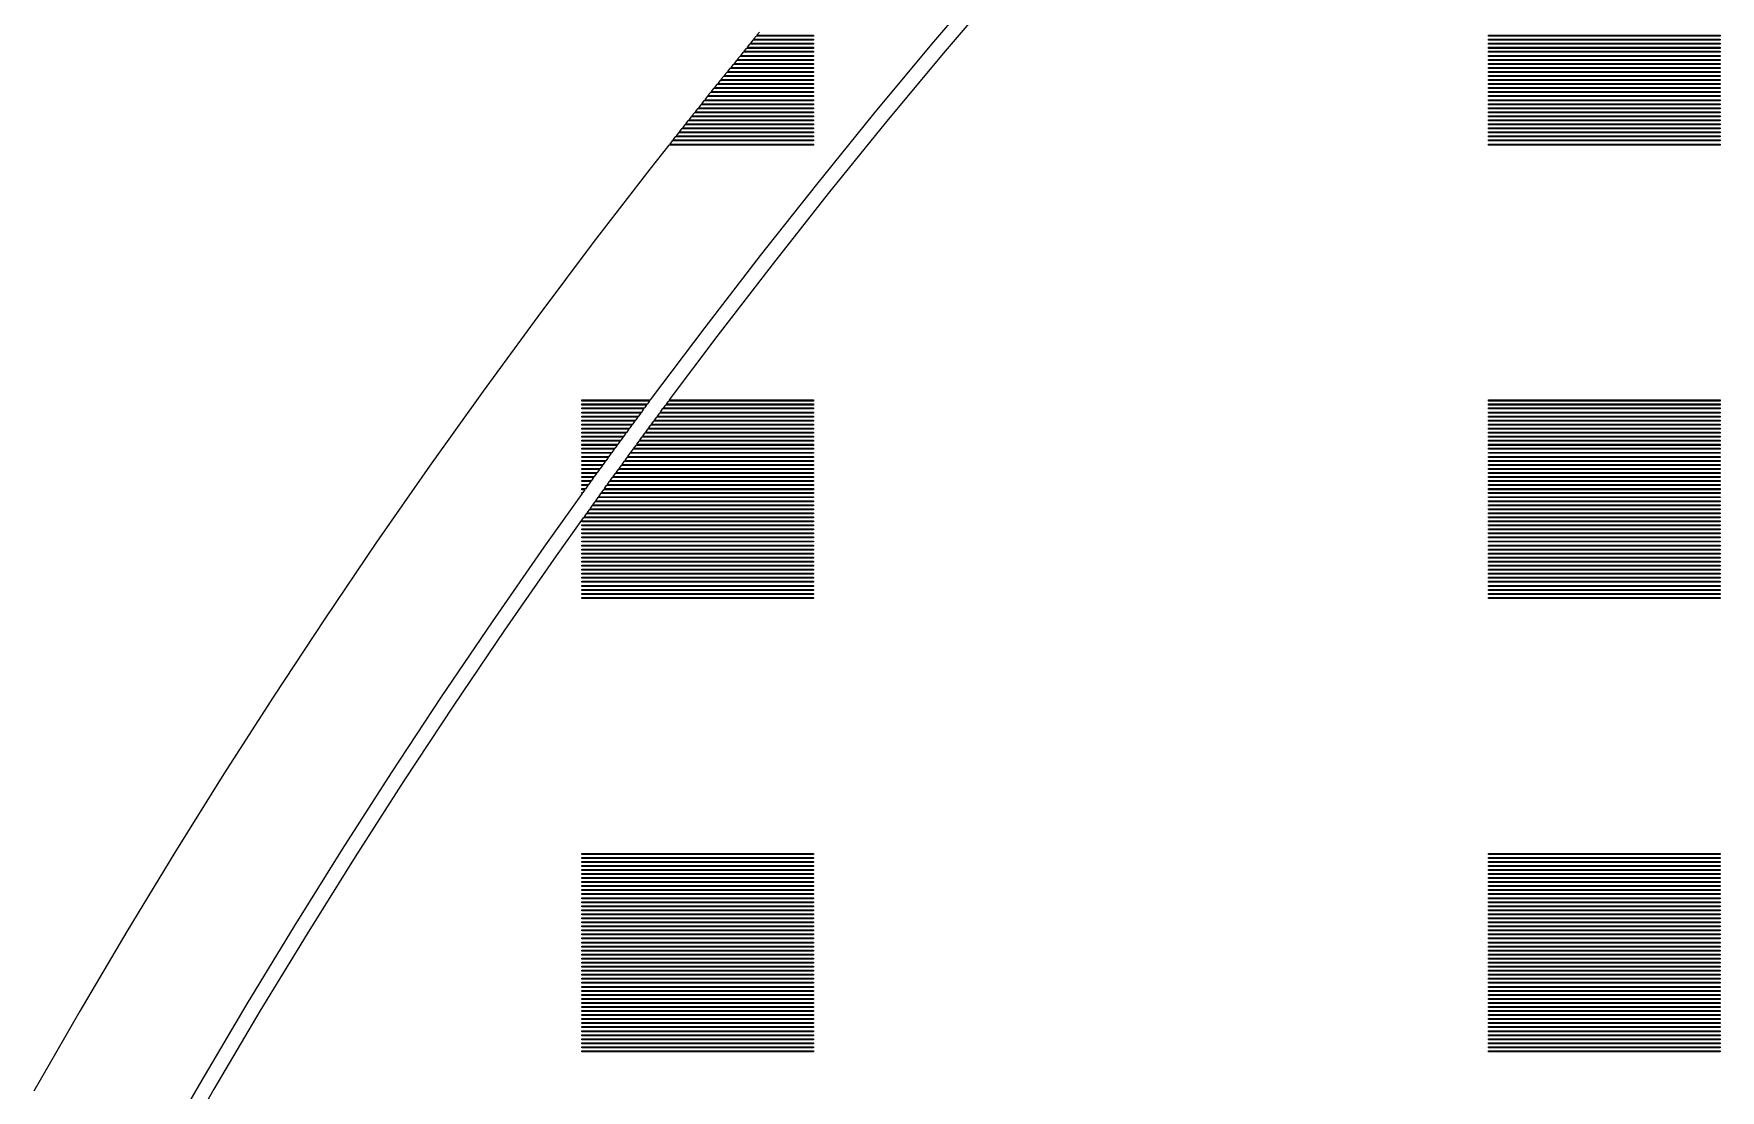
# Model space of a CAD drawing. Extents: x 40 to 187, y -3 to 150.
# Drawn here: x 43.88 to 61, y 111.34 to 122.07 of the extents above; entities that cross this region are included whole.
import ezdxf

# ---------------------------------------------------------------- set-up
doc = ezdxf.new("R2010")
doc.units = 0

msp = doc.modelspace()

# ---------------------------------------------------------------- linework, layer by layer
for p, q in [((52.9959, 121.963), (53.5934, 122.664)), ((53.7069, 122.566), (53.1106, 121.866)), ((51.2446, 122.083), (51.2197, 122.052)), ((51.112, 121.919), (51.0871, 121.889)), ((51.0871, 121.889), (51.7947, 121.889)), ((51.7947, 121.919), (51.112, 121.919)), ((51.1451, 121.96), (51.1202, 121.93)), ((51.1202, 121.93), (51.7947, 121.93)), ((51.7947, 121.96), (51.1451, 121.96)), ((51.1783, 122.001), (51.1534, 121.971)), ((51.1534, 121.971), (51.7947, 121.971)), ((51.7947, 122.001), (51.1783, 122.001)), ((51.2114, 122.042), (51.1865, 122.012)), ((51.1865, 122.012), (51.7947, 122.012)), ((51.7947, 122.042), (51.2114, 122.042)), ((51.2197, 122.052), (51.7947, 122.052)), ((51.7947, 122.052), (51.7947, 122.042)), ((51.7947, 122.012), (51.7947, 122.001)), ((51.7947, 121.971), (51.7947, 121.96)), ((51.7947, 121.93), (51.7947, 121.919)), ((51.7947, 121.889), (51.7947, 121.879)), ((52.407, 121.254), (52.9959, 121.963)), ((58.6461, 122.042), (58.6461, 122.052)), ((58.6461, 122.052), (60.9981, 122.052)), ((60.9981, 122.042), (58.6461, 122.042)), ((58.6461, 122.001), (58.6461, 122.012)), ((58.6461, 122.012), (60.9981, 122.012)), ((60.9981, 122.001), (58.6461, 122.001)), ((58.6461, 121.96), (58.6461, 121.971)), ((58.6461, 121.971), (60.9981, 121.971)), ((60.9981, 121.96), (58.6461, 121.96)), ((58.6461, 121.919), (58.6461, 121.93)), ((58.6461, 121.93), (60.9981, 121.93)), ((60.9981, 121.919), (58.6461, 121.919)), ((58.6461, 121.879), (58.6461, 121.889)), ((58.6461, 121.889), (60.9981, 121.889)), ((60.9981, 122.052), (60.9981, 122.042)), ((60.9981, 122.012), (60.9981, 122.001)), ((60.9981, 121.971), (60.9981, 121.96)), ((60.9981, 121.93), (60.9981, 121.919)), ((60.9981, 121.889), (60.9981, 121.879)), ((50.9794, 121.756), (50.9545, 121.725)), ((50.9545, 121.725), (51.7947, 121.725)), ((51.7947, 121.756), (50.9794, 121.756)), ((51.0125, 121.797), (50.9877, 121.766)), ((50.9877, 121.766), (51.7947, 121.766)), ((51.7947, 121.797), (51.0125, 121.797)), ((51.0457, 121.838), (51.0208, 121.807)), ((51.0208, 121.807), (51.7947, 121.807)), ((51.7947, 121.838), (51.0457, 121.838)), ((51.0788, 121.879), (51.054, 121.848)), ((51.054, 121.848), (51.7947, 121.848)), ((51.7947, 121.879), (51.0788, 121.879)), ((51.7947, 121.848), (51.7947, 121.838)), ((51.7947, 121.807), (51.7947, 121.797)), ((51.7947, 121.766), (51.7947, 121.756)), ((51.7947, 121.725), (51.7947, 121.715)), ((53.1106, 121.866), (52.523, 121.159)), ((60.9981, 121.879), (58.6461, 121.879)), ((58.6461, 121.838), (58.6461, 121.848)), ((58.6461, 121.848), (60.9981, 121.848)), ((60.9981, 121.838), (58.6461, 121.838)), ((58.6461, 121.797), (58.6461, 121.807)), ((58.6461, 121.807), (60.9981, 121.807)), ((60.9981, 121.797), (58.6461, 121.797)), ((58.6461, 121.756), (58.6461, 121.766)), ((58.6461, 121.766), (60.9981, 121.766)), ((60.9981, 121.756), (58.6461, 121.756)), ((58.6461, 121.715), (58.6461, 121.725)), ((58.6461, 121.725), (60.9981, 121.725)), ((60.9981, 121.848), (60.9981, 121.838)), ((60.9981, 121.807), (60.9981, 121.797)), ((60.9981, 121.766), (60.9981, 121.756)), ((60.9981, 121.725), (60.9981, 121.715)), ((50.8136, 121.551), (50.7887, 121.521)), ((51.7947, 121.551), (50.8136, 121.551)), ((50.8468, 121.592), (50.8219, 121.562)), ((50.8219, 121.562), (51.7947, 121.562)), ((51.7947, 121.592), (50.8468, 121.592)), ((50.8799, 121.633), (50.855, 121.602)), ((50.855, 121.602), (51.7947, 121.602)), ((51.7947, 121.633), (50.8799, 121.633)), ((50.9131, 121.674), (50.8882, 121.643)), ((50.8882, 121.643), (51.7947, 121.643)), ((51.7947, 121.674), (50.9131, 121.674)), ((50.9462, 121.715), (50.9214, 121.684)), ((50.9214, 121.684), (51.7947, 121.684)), ((51.7947, 121.715), (50.9462, 121.715)), ((51.7947, 121.684), (51.7947, 121.674)), ((51.7947, 121.643), (51.7947, 121.633)), ((51.7947, 121.602), (51.7947, 121.592)), ((51.7947, 121.562), (51.7947, 121.551)), ((60.9981, 121.715), (58.6461, 121.715)), ((58.6461, 121.674), (58.6461, 121.684)), ((58.6461, 121.684), (60.9981, 121.684)), ((60.9981, 121.674), (58.6461, 121.674)), ((58.6461, 121.633), (58.6461, 121.643)), ((58.6461, 121.643), (60.9981, 121.643)), ((60.9981, 121.633), (58.6461, 121.633)), ((58.6461, 121.592), (58.6461, 121.602)), ((58.6461, 121.602), (60.9981, 121.602)), ((60.9981, 121.592), (58.6461, 121.592)), ((58.6461, 121.551), (58.6461, 121.562)), ((58.6461, 121.562), (60.9981, 121.562)), ((60.9981, 121.551), (58.6461, 121.551)), ((60.9981, 121.684), (60.9981, 121.674)), ((60.9981, 121.643), (60.9981, 121.633)), ((60.9981, 121.602), (60.9981, 121.592)), ((60.9981, 121.562), (60.9981, 121.551)), ((50.6818, 121.388), (50.6576, 121.357)), ((51.7947, 121.388), (50.6818, 121.388)), ((50.7142, 121.429), (50.6899, 121.398)), ((50.6899, 121.398), (51.7947, 121.398)), ((51.7947, 121.429), (50.7142, 121.429)), ((50.7473, 121.47), (50.7224, 121.439)), ((50.7224, 121.439), (51.7947, 121.439)), ((51.7947, 121.47), (50.7473, 121.47)), ((50.7805, 121.51), (50.7556, 121.48)), ((50.7556, 121.48), (51.7947, 121.48)), ((51.7947, 121.51), (50.7805, 121.51)), ((50.7887, 121.521), (51.7947, 121.521)), ((51.7947, 121.521), (51.7947, 121.51)), ((51.7947, 121.48), (51.7947, 121.47)), ((51.7947, 121.439), (51.7947, 121.429)), ((51.7947, 121.398), (51.7947, 121.388)), ((58.6461, 121.51), (58.6461, 121.521)), ((58.6461, 121.521), (60.9981, 121.521)), ((60.9981, 121.51), (58.6461, 121.51)), ((58.6461, 121.47), (58.6461, 121.48)), ((58.6461, 121.48), (60.9981, 121.48)), ((60.9981, 121.47), (58.6461, 121.47)), ((58.6461, 121.429), (58.6461, 121.439)), ((58.6461, 121.439), (60.9981, 121.439)), ((60.9981, 121.429), (58.6461, 121.429)), ((58.6461, 121.388), (58.6461, 121.398)), ((58.6461, 121.398), (60.9981, 121.398)), ((60.9981, 121.388), (58.6461, 121.388)), ((60.9981, 121.521), (60.9981, 121.51)), ((60.9981, 121.48), (60.9981, 121.47)), ((60.9981, 121.439), (60.9981, 121.429)), ((60.9981, 121.398), (60.9981, 121.388)), ((50.5525, 121.224), (50.5283, 121.193)), ((51.7947, 121.224), (50.5525, 121.224)), ((50.5848, 121.265), (50.5606, 121.234)), ((50.5606, 121.234), (51.7947, 121.234)), ((51.7947, 121.265), (50.5848, 121.265)), ((50.6172, 121.306), (50.5929, 121.275)), ((50.5929, 121.275), (51.7947, 121.275)), ((51.7947, 121.306), (50.6172, 121.306)), ((50.6495, 121.347), (50.6253, 121.316)), ((50.6253, 121.316), (51.7947, 121.316)), ((51.7947, 121.347), (50.6495, 121.347)), ((50.6576, 121.357), (51.7947, 121.357)), ((51.7947, 121.357), (51.7947, 121.347)), ((51.7947, 121.316), (51.7947, 121.306)), ((51.7947, 121.275), (51.7947, 121.265)), ((51.7947, 121.234), (51.7947, 121.224)), ((51.827, 120.539), (52.407, 121.254)), ((58.6461, 121.347), (58.6461, 121.357)), ((58.6461, 121.357), (60.9981, 121.357)), ((60.9981, 121.347), (58.6461, 121.347)), ((58.6461, 121.306), (58.6461, 121.316)), ((58.6461, 121.316), (60.9981, 121.316)), ((60.9981, 121.306), (58.6461, 121.306)), ((58.6461, 121.265), (58.6461, 121.275)), ((58.6461, 121.275), (60.9981, 121.275)), ((60.9981, 121.265), (58.6461, 121.265)), ((58.6461, 121.224), (58.6461, 121.234)), ((58.6461, 121.234), (60.9981, 121.234)), ((60.9981, 121.224), (58.6461, 121.224)), ((60.9981, 121.357), (60.9981, 121.347)), ((60.9981, 121.316), (60.9981, 121.306)), ((60.9981, 121.275), (60.9981, 121.265)), ((60.9981, 121.234), (60.9981, 121.224)), ((50.4232, 121.061), (50.399, 121.03)), ((51.7947, 121.061), (50.4232, 121.061)), ((50.4555, 121.101), (50.4313, 121.071)), ((50.4313, 121.071), (51.7947, 121.071)), ((51.7947, 121.101), (50.4555, 121.101)), ((50.4879, 121.142), (50.4636, 121.112)), ((50.4636, 121.112), (51.7947, 121.112)), ((51.7947, 121.142), (50.4879, 121.142)), ((50.5202, 121.183), (50.4959, 121.153)), ((50.4959, 121.153), (51.7947, 121.153)), ((51.7947, 121.183), (50.5202, 121.183)), ((50.5283, 121.193), (51.7947, 121.193)), ((51.7947, 121.193), (51.7947, 121.183)), ((51.7947, 121.153), (51.7947, 121.142)), ((51.7947, 121.112), (51.7947, 121.101)), ((51.7947, 121.071), (51.7947, 121.061)), ((52.523, 121.159), (51.9441, 120.445)), ((58.6461, 121.183), (58.6461, 121.193)), ((58.6461, 121.193), (60.9981, 121.193)), ((60.9981, 121.183), (58.6461, 121.183)), ((58.6461, 121.142), (58.6461, 121.153)), ((58.6461, 121.153), (60.9981, 121.153)), ((60.9981, 121.142), (58.6461, 121.142)), ((58.6461, 121.101), (58.6461, 121.112)), ((58.6461, 121.112), (60.9981, 121.112)), ((60.9981, 121.101), (58.6461, 121.101)), ((58.6461, 121.061), (58.6461, 121.071)), ((58.6461, 121.071), (60.9981, 121.071)), ((60.9981, 121.061), (58.6461, 121.061)), ((60.9981, 121.193), (60.9981, 121.183)), ((60.9981, 121.153), (60.9981, 121.142)), ((60.9981, 121.112), (60.9981, 121.101)), ((60.9981, 121.071), (60.9981, 121.061)), ((50.3262, 120.938), (50.1323, 120.692)), ((51.7947, 120.938), (50.3262, 120.938)), ((50.3586, 120.979), (50.3343, 120.948)), ((50.3343, 120.948), (51.7947, 120.948)), ((51.7947, 120.979), (50.3586, 120.979)), ((50.3909, 121.02), (50.3666, 120.989)), ((50.3666, 120.989), (51.7947, 120.989)), ((51.7947, 121.02), (50.3909, 121.02)), ((50.399, 121.03), (51.7947, 121.03)), ((51.7947, 121.03), (51.7947, 121.02)), ((51.7947, 120.989), (51.7947, 120.979)), ((51.7947, 120.948), (51.7947, 120.938)), ((58.6461, 121.02), (58.6461, 121.03)), ((58.6461, 121.03), (60.9981, 121.03)), ((60.9981, 121.02), (58.6461, 121.02)), ((58.6461, 120.979), (58.6461, 120.989)), ((58.6461, 120.989), (60.9981, 120.989)), ((60.9981, 120.979), (58.6461, 120.979)), ((58.6461, 120.938), (58.6461, 120.948)), ((58.6461, 120.948), (60.9981, 120.948)), ((60.9981, 120.938), (58.6461, 120.938)), ((60.9981, 121.03), (60.9981, 121.02)), ((60.9981, 120.989), (60.9981, 120.979)), ((60.9981, 120.948), (60.9981, 120.938)), ((50.1323, 120.692), (49.5593, 119.949)), ((51.2557, 119.816), (51.827, 120.539)), ((51.9441, 120.445), (51.3739, 119.723)), ((49.5593, 119.949), (48.9954, 119.198)), ((50.6933, 119.086), (51.2557, 119.816)), ((51.3739, 119.723), (50.8127, 118.995)), ((48.9954, 119.198), (48.4408, 118.441)), ((50.1409, 118.351), (50.6933, 119.086)), ((50.8127, 118.995), (50.3286, 118.351)), ((48.4408, 118.441), (47.8956, 117.677)), ((49.4427, 118.34), (49.4427, 118.351)), ((49.4427, 118.351), (50.1409, 118.351)), ((50.1334, 118.34), (49.4427, 118.34)), ((49.4427, 118.299), (49.4427, 118.31)), ((49.4427, 118.31), (50.111, 118.31)), ((50.1035, 118.299), (49.4427, 118.299)), ((50.081, 118.269), (50.1035, 118.299)), ((50.111, 118.31), (50.1334, 118.34)), ((50.2902, 118.299), (50.2671, 118.269)), ((51.7947, 118.299), (50.2902, 118.299)), ((50.3209, 118.34), (50.2978, 118.31)), ((50.2978, 118.31), (51.7947, 118.31)), ((51.7947, 118.34), (50.3209, 118.34)), ((50.3286, 118.351), (51.7947, 118.351)), ((51.7947, 118.351), (51.7947, 118.34)), ((51.7947, 118.31), (51.7947, 118.299)), ((58.6461, 118.34), (58.6461, 118.351)), ((58.6461, 118.351), (60.9981, 118.351)), ((60.9981, 118.34), (58.6461, 118.34)), ((58.6461, 118.299), (58.6461, 118.31)), ((58.6461, 118.31), (60.9981, 118.31)), ((60.9981, 118.299), (58.6461, 118.299)), ((60.9981, 118.351), (60.9981, 118.34)), ((60.9981, 118.31), (60.9981, 118.299)), ((49.4427, 118.259), (49.4427, 118.269)), ((49.4427, 118.269), (50.081, 118.269)), ((50.0735, 118.259), (49.4427, 118.259)), ((49.4427, 118.218), (49.4427, 118.228)), ((49.4427, 118.228), (50.0511, 118.228)), ((50.0436, 118.218), (49.4427, 118.218)), ((49.4427, 118.177), (49.4427, 118.187)), ((49.4427, 118.187), (50.0211, 118.187)), ((50.0136, 118.177), (49.4427, 118.177)), ((49.4427, 118.136), (49.4427, 118.146)), ((49.4427, 118.146), (49.9912, 118.146)), ((49.9837, 118.136), (49.4427, 118.136)), ((49.9612, 118.105), (49.9837, 118.136)), ((49.9912, 118.146), (50.0136, 118.177)), ((50.0211, 118.187), (50.0436, 118.218)), ((50.0511, 118.228), (50.0735, 118.259)), ((50.1696, 118.136), (50.1472, 118.105)), ((51.7947, 118.136), (50.1696, 118.136)), ((50.1996, 118.177), (50.1771, 118.146)), ((50.1771, 118.146), (51.7947, 118.146)), ((51.7947, 118.177), (50.1996, 118.177)), ((50.2295, 118.218), (50.207, 118.187)), ((50.207, 118.187), (51.7947, 118.187)), ((51.7947, 118.218), (50.2295, 118.218)), ((50.2595, 118.259), (50.237, 118.228)), ((50.237, 118.228), (51.7947, 118.228)), ((51.7947, 118.259), (50.2595, 118.259)), ((50.2671, 118.269), (51.7947, 118.269)), ((51.7947, 118.269), (51.7947, 118.259)), ((51.7947, 118.228), (51.7947, 118.218)), ((51.7947, 118.187), (51.7947, 118.177)), ((51.7947, 118.146), (51.7947, 118.136)), ((58.6461, 118.259), (58.6461, 118.269)), ((58.6461, 118.269), (60.9981, 118.269)), ((60.9981, 118.259), (58.6461, 118.259)), ((58.6461, 118.218), (58.6461, 118.228)), ((58.6461, 118.228), (60.9981, 118.228)), ((60.9981, 118.218), (58.6461, 118.218)), ((58.6461, 118.177), (58.6461, 118.187)), ((58.6461, 118.187), (60.9981, 118.187)), ((60.9981, 118.177), (58.6461, 118.177)), ((58.6461, 118.136), (58.6461, 118.146)), ((58.6461, 118.146), (60.9981, 118.146)), ((60.9981, 118.136), (58.6461, 118.136)), ((60.9981, 118.269), (60.9981, 118.259)), ((60.9981, 118.228), (60.9981, 118.218)), ((60.9981, 118.187), (60.9981, 118.177)), ((60.9981, 118.146), (60.9981, 118.136)), ((49.4427, 118.095), (49.4427, 118.105)), ((49.4427, 118.105), (49.9612, 118.105)), ((49.9538, 118.095), (49.4427, 118.095)), ((49.4427, 118.054), (49.4427, 118.064)), ((49.4427, 118.064), (49.9313, 118.064)), ((49.9238, 118.054), (49.4427, 118.054)), ((49.4427, 118.013), (49.4427, 118.023)), ((49.4427, 118.023), (49.9013, 118.023)), ((49.8939, 118.013), (49.4427, 118.013)), ((49.4427, 117.972), (49.4427, 117.982)), ((49.4427, 117.982), (49.8714, 117.982)), ((49.8639, 117.972), (49.4427, 117.972)), ((49.8414, 117.942), (49.8639, 117.972)), ((49.8714, 117.982), (49.8939, 118.013)), ((49.9013, 118.023), (49.9238, 118.054)), ((49.9313, 118.064), (49.9538, 118.095)), ((50.0498, 117.972), (50.0274, 117.942)), ((51.7947, 117.972), (50.0498, 117.972)), ((50.0798, 118.013), (50.0573, 117.982)), ((50.0573, 117.982), (51.7947, 117.982)), ((51.7947, 118.013), (50.0798, 118.013)), ((50.1097, 118.054), (50.0872, 118.023)), ((50.0872, 118.023), (51.7947, 118.023)), ((51.7947, 118.054), (50.1097, 118.054)), ((50.1396, 118.095), (50.1172, 118.064)), ((50.1172, 118.064), (51.7947, 118.064)), ((51.7947, 118.095), (50.1396, 118.095)), ((50.1472, 118.105), (51.7947, 118.105)), ((51.7947, 118.105), (51.7947, 118.095)), ((51.7947, 118.064), (51.7947, 118.054)), ((51.7947, 118.023), (51.7947, 118.013)), ((51.7947, 117.982), (51.7947, 117.972)), ((58.6461, 118.095), (58.6461, 118.105)), ((58.6461, 118.105), (60.9981, 118.105)), ((60.9981, 118.095), (58.6461, 118.095)), ((58.6461, 118.054), (58.6461, 118.064)), ((58.6461, 118.064), (60.9981, 118.064)), ((60.9981, 118.054), (58.6461, 118.054)), ((58.6461, 118.013), (58.6461, 118.023)), ((58.6461, 118.023), (60.9981, 118.023)), ((60.9981, 118.013), (58.6461, 118.013)), ((58.6461, 117.972), (58.6461, 117.982)), ((58.6461, 117.982), (60.9981, 117.982)), ((60.9981, 117.972), (58.6461, 117.972)), ((60.9981, 118.105), (60.9981, 118.095)), ((60.9981, 118.064), (60.9981, 118.054)), ((60.9981, 118.023), (60.9981, 118.013)), ((60.9981, 117.982), (60.9981, 117.972)), ((49.4427, 117.931), (49.4427, 117.942)), ((49.4427, 117.942), (49.8414, 117.942)), ((49.834, 117.931), (49.4427, 117.931)), ((49.4427, 117.89), (49.4427, 117.901)), ((49.4427, 117.901), (49.8115, 117.901)), ((49.804, 117.89), (49.4427, 117.89)), ((49.4427, 117.85), (49.4427, 117.86)), ((49.4427, 117.86), (49.7815, 117.86)), ((49.774, 117.85), (49.4427, 117.85)), ((49.4427, 117.809), (49.4427, 117.819)), ((49.4427, 117.819), (49.7516, 117.819)), ((49.7441, 117.809), (49.4427, 117.809)), ((49.7216, 117.778), (49.7441, 117.809)), ((49.7516, 117.819), (49.774, 117.85)), ((49.7815, 117.86), (49.804, 117.89)), ((49.8115, 117.901), (49.834, 117.931)), ((49.93, 117.809), (49.9075, 117.778)), ((51.7947, 117.809), (49.93, 117.809)), ((49.96, 117.85), (49.9375, 117.819)), ((49.9375, 117.819), (51.7947, 117.819)), ((51.7947, 117.85), (49.96, 117.85)), ((49.9899, 117.89), (49.9675, 117.86)), ((49.9675, 117.86), (51.7947, 117.86)), ((51.7947, 117.89), (49.9899, 117.89)), ((50.0199, 117.931), (49.9974, 117.901)), ((49.9974, 117.901), (51.7947, 117.901)), ((51.7947, 117.931), (50.0199, 117.931)), ((50.0274, 117.942), (51.7947, 117.942)), ((51.7947, 117.942), (51.7947, 117.931)), ((51.7947, 117.901), (51.7947, 117.89)), ((51.7947, 117.86), (51.7947, 117.85)), ((51.7947, 117.819), (51.7947, 117.809)), ((58.6461, 117.931), (58.6461, 117.942)), ((58.6461, 117.942), (60.9981, 117.942)), ((60.9981, 117.931), (58.6461, 117.931)), ((58.6461, 117.89), (58.6461, 117.901)), ((58.6461, 117.901), (60.9981, 117.901)), ((60.9981, 117.89), (58.6461, 117.89)), ((58.6461, 117.85), (58.6461, 117.86)), ((58.6461, 117.86), (60.9981, 117.86)), ((60.9981, 117.85), (58.6461, 117.85)), ((58.6461, 117.809), (58.6461, 117.819)), ((58.6461, 117.819), (60.9981, 117.819)), ((60.9981, 117.809), (58.6461, 117.809)), ((60.9981, 117.942), (60.9981, 117.931)), ((60.9981, 117.901), (60.9981, 117.89)), ((60.9981, 117.86), (60.9981, 117.85)), ((60.9981, 117.819), (60.9981, 117.809)), ((47.8956, 117.677), (47.3597, 116.906)), ((49.4427, 117.768), (49.4427, 117.778)), ((49.4427, 117.778), (49.7216, 117.778)), ((49.7142, 117.768), (49.4427, 117.768)), ((49.4427, 117.727), (49.4427, 117.737)), ((49.4427, 117.737), (49.6917, 117.737)), ((49.6842, 117.727), (49.4427, 117.727)), ((49.4427, 117.686), (49.4427, 117.696)), ((49.4427, 117.696), (49.6617, 117.696)), ((49.6543, 117.686), (49.4427, 117.686)), ((49.4427, 117.645), (49.4427, 117.655)), ((49.4427, 117.655), (49.6318, 117.655)), ((49.6243, 117.645), (49.4427, 117.645)), ((49.4427, 117.604), (49.4427, 117.614)), ((49.4427, 117.614), (49.6019, 117.614)), ((49.6019, 117.614), (49.6243, 117.645)), ((49.6318, 117.655), (49.6543, 117.686)), ((49.6617, 117.696), (49.6842, 117.727)), ((49.6917, 117.737), (49.7142, 117.768)), ((49.8102, 117.645), (49.7878, 117.614)), ((49.7878, 117.614), (51.7947, 117.614)), ((51.7947, 117.645), (49.8102, 117.645)), ((49.8402, 117.686), (49.8177, 117.655)), ((49.8177, 117.655), (51.7947, 117.655)), ((51.7947, 117.686), (49.8402, 117.686)), ((49.8701, 117.727), (49.8476, 117.696)), ((49.8476, 117.696), (51.7947, 117.696)), ((51.7947, 117.727), (49.8701, 117.727)), ((49.9001, 117.768), (49.8776, 117.737)), ((49.8776, 117.737), (51.7947, 117.737)), ((51.7947, 117.768), (49.9001, 117.768)), ((49.9075, 117.778), (51.7947, 117.778)), ((51.7947, 117.778), (51.7947, 117.768)), ((51.7947, 117.737), (51.7947, 117.727)), ((51.7947, 117.696), (51.7947, 117.686)), ((51.7947, 117.655), (51.7947, 117.645)), ((51.7947, 117.614), (51.7947, 117.604)), ((58.6461, 117.768), (58.6461, 117.778)), ((58.6461, 117.778), (60.9981, 117.778)), ((60.9981, 117.768), (58.6461, 117.768)), ((58.6461, 117.727), (58.6461, 117.737)), ((58.6461, 117.737), (60.9981, 117.737)), ((60.9981, 117.727), (58.6461, 117.727)), ((58.6461, 117.686), (58.6461, 117.696)), ((58.6461, 117.696), (60.9981, 117.696)), ((60.9981, 117.686), (58.6461, 117.686)), ((58.6461, 117.645), (58.6461, 117.655)), ((58.6461, 117.655), (60.9981, 117.655)), ((60.9981, 117.645), (58.6461, 117.645)), ((58.6461, 117.604), (58.6461, 117.614)), ((58.6461, 117.614), (60.9981, 117.614)), ((60.9981, 117.778), (60.9981, 117.768)), ((60.9981, 117.737), (60.9981, 117.727)), ((60.9981, 117.696), (60.9981, 117.686)), ((60.9981, 117.655), (60.9981, 117.645)), ((60.9981, 117.614), (60.9981, 117.604)), ((49.5944, 117.604), (49.4427, 117.604)), ((49.4427, 117.563), (49.4427, 117.573)), ((49.4427, 117.573), (49.5725, 117.573)), ((49.5652, 117.563), (49.4427, 117.563)), ((49.4427, 117.522), (49.4427, 117.533)), ((49.4427, 117.533), (49.5433, 117.533)), ((49.536, 117.522), (49.4427, 117.522)), ((49.4427, 117.481), (49.4427, 117.492)), ((49.4427, 117.492), (49.5141, 117.492)), ((49.5068, 117.481), (49.4427, 117.481)), ((49.4427, 117.44), (49.4427, 117.451)), ((49.4427, 117.451), (49.485, 117.451)), ((49.4776, 117.44), (49.4427, 117.44)), ((49.4558, 117.41), (49.4776, 117.44)), ((49.485, 117.451), (49.5068, 117.481)), ((49.5141, 117.492), (49.536, 117.522)), ((49.5433, 117.533), (49.5652, 117.563)), ((49.5725, 117.573), (49.5944, 117.604)), ((49.6619, 117.44), (49.64, 117.41)), ((51.7947, 117.44), (49.6619, 117.44)), ((49.6911, 117.481), (49.6692, 117.451)), ((49.6692, 117.451), (51.7947, 117.451)), ((51.7947, 117.481), (49.6911, 117.481)), ((49.7173, 117.518), (49.6984, 117.492)), ((49.6984, 117.492), (51.7947, 117.492)), ((49.7204, 117.522), (49.7173, 117.518)), ((51.7947, 117.522), (49.7204, 117.522)), ((49.7503, 117.563), (49.7279, 117.533)), ((49.7279, 117.533), (51.7947, 117.533)), ((51.7947, 117.563), (49.7503, 117.563)), ((49.7803, 117.604), (49.7578, 117.573)), ((49.7578, 117.573), (51.7947, 117.573)), ((51.7947, 117.604), (49.7803, 117.604)), ((51.7947, 117.573), (51.7947, 117.563)), ((51.7947, 117.533), (51.7947, 117.522)), ((51.7947, 117.492), (51.7947, 117.481)), ((51.7947, 117.451), (51.7947, 117.44)), ((60.9981, 117.604), (58.6461, 117.604)), ((58.6461, 117.563), (58.6461, 117.573)), ((58.6461, 117.573), (60.9981, 117.573)), ((60.9981, 117.563), (58.6461, 117.563)), ((58.6461, 117.522), (58.6461, 117.533)), ((58.6461, 117.533), (60.9981, 117.533)), ((60.9981, 117.522), (58.6461, 117.522)), ((58.6461, 117.481), (58.6461, 117.492)), ((58.6461, 117.492), (60.9981, 117.492)), ((60.9981, 117.481), (58.6461, 117.481)), ((58.6461, 117.44), (58.6461, 117.451)), ((58.6461, 117.451), (60.9981, 117.451)), ((60.9981, 117.44), (58.6461, 117.44)), ((60.9981, 117.573), (60.9981, 117.563)), ((60.9981, 117.533), (60.9981, 117.522)), ((60.9981, 117.492), (60.9981, 117.481)), ((60.9981, 117.451), (60.9981, 117.44)), ((49.0606, 116.856), (49.4485, 117.4)), ((49.4427, 117.4), (49.4427, 117.41)), ((49.4427, 117.41), (49.4558, 117.41)), ((49.4485, 117.4), (49.4427, 117.4)), ((49.5452, 117.277), (49.5233, 117.246)), ((51.7947, 117.277), (49.5452, 117.277)), ((49.5744, 117.318), (49.5525, 117.287)), ((49.5525, 117.287), (51.7947, 117.287)), ((51.7947, 117.318), (49.5744, 117.318)), ((49.6036, 117.359), (49.5817, 117.328)), ((49.5817, 117.328), (51.7947, 117.328)), ((51.7947, 117.359), (49.6036, 117.359)), ((49.6327, 117.4), (49.6108, 117.369)), ((49.6108, 117.369), (51.7947, 117.369)), ((51.7947, 117.4), (49.6327, 117.4)), ((49.64, 117.41), (51.7947, 117.41)), ((51.7947, 117.41), (51.7947, 117.4)), ((51.7947, 117.369), (51.7947, 117.359)), ((51.7947, 117.328), (51.7947, 117.318)), ((51.7947, 117.287), (51.7947, 117.277)), ((58.6461, 117.4), (58.6461, 117.41)), ((58.6461, 117.41), (60.9981, 117.41)), ((60.9981, 117.4), (58.6461, 117.4)), ((58.6461, 117.359), (58.6461, 117.369)), ((58.6461, 117.369), (60.9981, 117.369)), ((60.9981, 117.359), (58.6461, 117.359)), ((58.6461, 117.318), (58.6461, 117.328)), ((58.6461, 117.328), (60.9981, 117.328)), ((60.9981, 117.318), (58.6461, 117.318)), ((58.6461, 117.277), (58.6461, 117.287)), ((58.6461, 117.287), (60.9981, 117.287)), ((60.9981, 117.277), (58.6461, 117.277)), ((60.9981, 117.41), (60.9981, 117.4)), ((60.9981, 117.369), (60.9981, 117.359)), ((60.9981, 117.328), (60.9981, 117.318)), ((60.9981, 117.287), (60.9981, 117.277)), ((49.4576, 117.154), (49.1833, 116.77)), ((49.4427, 117.113), (49.4427, 117.123)), ((49.4427, 117.123), (51.7947, 117.123)), ((51.7947, 117.113), (49.4427, 117.113)), ((51.7947, 117.154), (49.4576, 117.154)), ((49.4868, 117.195), (49.4649, 117.164)), ((49.4649, 117.164), (51.7947, 117.164)), ((51.7947, 117.195), (49.4868, 117.195)), ((49.516, 117.236), (49.4941, 117.205)), ((49.4941, 117.205), (51.7947, 117.205)), ((51.7947, 117.236), (49.516, 117.236)), ((49.5233, 117.246), (51.7947, 117.246)), ((51.7947, 117.246), (51.7947, 117.236)), ((51.7947, 117.205), (51.7947, 117.195)), ((51.7947, 117.164), (51.7947, 117.154)), ((51.7947, 117.123), (51.7947, 117.113)), ((58.6461, 117.236), (58.6461, 117.246)), ((58.6461, 117.246), (60.9981, 117.246)), ((60.9981, 117.236), (58.6461, 117.236)), ((58.6461, 117.195), (58.6461, 117.205)), ((58.6461, 117.205), (60.9981, 117.205)), ((60.9981, 117.195), (58.6461, 117.195)), ((58.6461, 117.154), (58.6461, 117.164)), ((58.6461, 117.164), (60.9981, 117.164)), ((60.9981, 117.154), (58.6461, 117.154)), ((58.6461, 117.113), (58.6461, 117.123)), ((58.6461, 117.123), (60.9981, 117.123)), ((60.9981, 117.113), (58.6461, 117.113)), ((60.9981, 117.246), (60.9981, 117.236)), ((60.9981, 117.205), (60.9981, 117.195)), ((60.9981, 117.164), (60.9981, 117.154)), ((60.9981, 117.123), (60.9981, 117.113)), ((49.4427, 117.072), (49.4427, 117.083)), ((49.4427, 117.083), (51.7947, 117.083)), ((51.7947, 117.072), (49.4427, 117.072)), ((49.4427, 117.031), (49.4427, 117.042)), ((49.4427, 117.042), (51.7947, 117.042)), ((51.7947, 117.031), (49.4427, 117.031)), ((49.4427, 116.991), (49.4427, 117.001)), ((49.4427, 117.001), (51.7947, 117.001)), ((51.7947, 116.991), (49.4427, 116.991)), ((49.4427, 116.95), (49.4427, 116.96)), ((49.4427, 116.96), (51.7947, 116.96)), ((51.7947, 116.95), (49.4427, 116.95)), ((51.7947, 117.083), (51.7947, 117.072)), ((51.7947, 117.042), (51.7947, 117.031)), ((51.7947, 117.001), (51.7947, 116.991)), ((51.7947, 116.96), (51.7947, 116.95)), ((58.6461, 117.072), (58.6461, 117.083)), ((58.6461, 117.083), (60.9981, 117.083)), ((60.9981, 117.072), (58.6461, 117.072)), ((58.6461, 117.031), (58.6461, 117.042)), ((58.6461, 117.042), (60.9981, 117.042)), ((60.9981, 117.031), (58.6461, 117.031)), ((58.6461, 116.991), (58.6461, 117.001)), ((58.6461, 117.001), (60.9981, 117.001)), ((60.9981, 116.991), (58.6461, 116.991)), ((58.6461, 116.95), (58.6461, 116.96)), ((58.6461, 116.96), (60.9981, 116.96)), ((60.9981, 116.95), (58.6461, 116.95)), ((60.9981, 117.083), (60.9981, 117.072)), ((60.9981, 117.042), (60.9981, 117.031)), ((60.9981, 117.001), (60.9981, 116.991)), ((60.9981, 116.96), (60.9981, 116.95)), ((47.3597, 116.906), (46.8334, 116.128)), ((48.5348, 116.1), (49.0606, 116.856)), ((49.1833, 116.77), (48.6584, 116.015)), ((49.4427, 116.909), (49.4427, 116.919)), ((49.4427, 116.919), (51.7947, 116.919)), ((51.7947, 116.909), (49.4427, 116.909)), ((49.4427, 116.868), (49.4427, 116.878)), ((49.4427, 116.878), (51.7947, 116.878)), ((51.7947, 116.868), (49.4427, 116.868)), ((49.4427, 116.827), (49.4427, 116.837)), ((49.4427, 116.837), (51.7947, 116.837)), ((51.7947, 116.827), (49.4427, 116.827)), ((49.4427, 116.786), (49.4427, 116.796)), ((49.4427, 116.796), (51.7947, 116.796)), ((51.7947, 116.786), (49.4427, 116.786)), ((49.4427, 116.745), (49.4427, 116.755)), ((49.4427, 116.755), (51.7947, 116.755)), ((51.7947, 116.919), (51.7947, 116.909)), ((51.7947, 116.878), (51.7947, 116.868)), ((51.7947, 116.837), (51.7947, 116.827)), ((51.7947, 116.796), (51.7947, 116.786)), ((51.7947, 116.755), (51.7947, 116.745)), ((58.6461, 116.909), (58.6461, 116.919)), ((58.6461, 116.919), (60.9981, 116.919)), ((60.9981, 116.909), (58.6461, 116.909)), ((58.6461, 116.868), (58.6461, 116.878)), ((58.6461, 116.878), (60.9981, 116.878)), ((60.9981, 116.868), (58.6461, 116.868)), ((58.6461, 116.827), (58.6461, 116.837)), ((58.6461, 116.837), (60.9981, 116.837)), ((60.9981, 116.827), (58.6461, 116.827)), ((58.6461, 116.786), (58.6461, 116.796)), ((58.6461, 116.796), (60.9981, 116.796)), ((60.9981, 116.786), (58.6461, 116.786)), ((58.6461, 116.745), (58.6461, 116.755)), ((58.6461, 116.755), (60.9981, 116.755)), ((60.9981, 116.919), (60.9981, 116.909)), ((60.9981, 116.878), (60.9981, 116.868)), ((60.9981, 116.837), (60.9981, 116.827)), ((60.9981, 116.796), (60.9981, 116.786)), ((60.9981, 116.755), (60.9981, 116.745)), ((51.7947, 116.745), (49.4427, 116.745)), ((49.4427, 116.704), (49.4427, 116.714)), ((49.4427, 116.714), (51.7947, 116.714)), ((51.7947, 116.704), (49.4427, 116.704)), ((49.4427, 116.663), (49.4427, 116.674)), ((49.4427, 116.674), (51.7947, 116.674)), ((51.7947, 116.663), (49.4427, 116.663)), ((49.4427, 116.622), (49.4427, 116.633)), ((49.4427, 116.633), (51.7947, 116.633)), ((51.7947, 116.622), (49.4427, 116.622)), ((49.4427, 116.582), (49.4427, 116.592)), ((49.4427, 116.592), (51.7947, 116.592)), ((51.7947, 116.582), (49.4427, 116.582)), ((51.7947, 116.714), (51.7947, 116.704)), ((51.7947, 116.674), (51.7947, 116.663)), ((51.7947, 116.633), (51.7947, 116.622)), ((51.7947, 116.592), (51.7947, 116.582)), ((60.9981, 116.745), (58.6461, 116.745)), ((58.6461, 116.704), (58.6461, 116.714)), ((58.6461, 116.714), (60.9981, 116.714)), ((60.9981, 116.704), (58.6461, 116.704)), ((58.6461, 116.663), (58.6461, 116.674)), ((58.6461, 116.674), (60.9981, 116.674)), ((60.9981, 116.663), (58.6461, 116.663)), ((58.6461, 116.622), (58.6461, 116.633)), ((58.6461, 116.633), (60.9981, 116.633)), ((60.9981, 116.622), (58.6461, 116.622)), ((58.6461, 116.582), (58.6461, 116.592)), ((58.6461, 116.592), (60.9981, 116.592)), ((60.9981, 116.582), (58.6461, 116.582)), ((60.9981, 116.714), (60.9981, 116.704)), ((60.9981, 116.674), (60.9981, 116.663)), ((60.9981, 116.633), (60.9981, 116.622)), ((60.9981, 116.592), (60.9981, 116.582)), ((49.4427, 116.541), (49.4427, 116.551)), ((49.4427, 116.551), (51.7947, 116.551)), ((51.7947, 116.541), (49.4427, 116.541)), ((49.4427, 116.5), (49.4427, 116.51)), ((49.4427, 116.51), (51.7947, 116.51)), ((51.7947, 116.5), (49.4427, 116.5)), ((49.4427, 116.459), (49.4427, 116.469)), ((49.4427, 116.469), (51.7947, 116.469)), ((51.7947, 116.459), (49.4427, 116.459)), ((49.4427, 116.418), (49.4427, 116.428)), ((49.4427, 116.428), (51.7947, 116.428)), ((51.7947, 116.418), (49.4427, 116.418)), ((51.7947, 116.551), (51.7947, 116.541)), ((51.7947, 116.51), (51.7947, 116.5)), ((51.7947, 116.469), (51.7947, 116.459)), ((51.7947, 116.428), (51.7947, 116.418)), ((58.6461, 116.541), (58.6461, 116.551)), ((58.6461, 116.551), (60.9981, 116.551)), ((60.9981, 116.541), (58.6461, 116.541)), ((58.6461, 116.5), (58.6461, 116.51)), ((58.6461, 116.51), (60.9981, 116.51)), ((60.9981, 116.5), (58.6461, 116.5)), ((58.6461, 116.459), (58.6461, 116.469)), ((58.6461, 116.469), (60.9981, 116.469)), ((60.9981, 116.459), (58.6461, 116.459)), ((58.6461, 116.418), (58.6461, 116.428)), ((58.6461, 116.428), (60.9981, 116.428)), ((60.9981, 116.418), (58.6461, 116.418)), ((60.9981, 116.551), (60.9981, 116.541)), ((60.9981, 116.51), (60.9981, 116.5)), ((60.9981, 116.469), (60.9981, 116.459)), ((60.9981, 116.428), (60.9981, 116.418)), ((49.4427, 116.377), (49.4427, 116.387)), ((49.4427, 116.387), (51.7947, 116.387)), ((51.7947, 116.377), (49.4427, 116.377)), ((49.4427, 116.336), (49.4427, 116.346)), ((49.4427, 116.346), (51.7947, 116.346)), ((51.7947, 116.336), (49.4427, 116.336)), ((51.7947, 116.387), (51.7947, 116.377)), ((51.7947, 116.346), (51.7947, 116.336)), ((58.6461, 116.377), (58.6461, 116.387)), ((58.6461, 116.387), (60.9981, 116.387)), ((60.9981, 116.377), (58.6461, 116.377)), ((58.6461, 116.336), (58.6461, 116.346)), ((58.6461, 116.346), (60.9981, 116.346)), ((60.9981, 116.336), (58.6461, 116.336)), ((60.9981, 116.387), (60.9981, 116.377)), ((60.9981, 116.346), (60.9981, 116.336)), ((46.8334, 116.128), (46.3166, 115.345)), ((48.0182, 115.337), (48.5348, 116.1)), ((48.6584, 116.015), (48.1429, 115.253)), ((46.3166, 115.345), (45.8095, 114.555)), ((47.5111, 114.567), (48.0182, 115.337)), ((48.1429, 115.253), (47.6368, 114.486)), ((45.8095, 114.555), (45.3121, 113.758)), ((47.0134, 113.792), (47.5111, 114.567)), ((47.6368, 114.486), (47.1402, 113.712)), ((45.3121, 113.758), (44.8246, 112.956)), ((46.5253, 113.011), (47.0134, 113.792)), ((47.1402, 113.712), (46.653, 112.932)), ((49.4427, 113.739), (49.4427, 113.749)), ((49.4427, 113.749), (51.7947, 113.749)), ((51.7947, 113.739), (49.4427, 113.739)), ((49.4427, 113.698), (49.4427, 113.708)), ((49.4427, 113.708), (51.7947, 113.708)), ((51.7947, 113.698), (49.4427, 113.698)), ((51.7947, 113.749), (51.7947, 113.739)), ((51.7947, 113.708), (51.7947, 113.698)), ((58.6461, 113.739), (58.6461, 113.749)), ((58.6461, 113.749), (60.9981, 113.749)), ((60.9981, 113.739), (58.6461, 113.739)), ((58.6461, 113.698), (58.6461, 113.708)), ((58.6461, 113.708), (60.9981, 113.708)), ((60.9981, 113.698), (58.6461, 113.698)), ((60.9981, 113.749), (60.9981, 113.739)), ((60.9981, 113.708), (60.9981, 113.698)), ((49.4427, 113.657), (49.4427, 113.667)), ((49.4427, 113.667), (51.7947, 113.667)), ((51.7947, 113.657), (49.4427, 113.657)), ((49.4427, 113.616), (49.4427, 113.626)), ((49.4427, 113.626), (51.7947, 113.626)), ((51.7947, 113.616), (49.4427, 113.616)), ((49.4427, 113.575), (49.4427, 113.585)), ((49.4427, 113.585), (51.7947, 113.585)), ((51.7947, 113.575), (49.4427, 113.575)), ((49.4427, 113.534), (49.4427, 113.544)), ((49.4427, 113.544), (51.7947, 113.544)), ((51.7947, 113.534), (49.4427, 113.534)), ((49.4427, 113.493), (49.4427, 113.503)), ((49.4427, 113.503), (51.7947, 113.503)), ((51.7947, 113.667), (51.7947, 113.657)), ((51.7947, 113.626), (51.7947, 113.616)), ((51.7947, 113.585), (51.7947, 113.575)), ((51.7947, 113.544), (51.7947, 113.534)), ((51.7947, 113.503), (51.7947, 113.493)), ((58.6461, 113.657), (58.6461, 113.667)), ((58.6461, 113.667), (60.9981, 113.667)), ((60.9981, 113.657), (58.6461, 113.657)), ((58.6461, 113.616), (58.6461, 113.626)), ((58.6461, 113.626), (60.9981, 113.626)), ((60.9981, 113.616), (58.6461, 113.616)), ((58.6461, 113.575), (58.6461, 113.585)), ((58.6461, 113.585), (60.9981, 113.585)), ((60.9981, 113.575), (58.6461, 113.575)), ((58.6461, 113.534), (58.6461, 113.544)), ((58.6461, 113.544), (60.9981, 113.544)), ((60.9981, 113.534), (58.6461, 113.534)), ((58.6461, 113.493), (58.6461, 113.503)), ((58.6461, 113.503), (60.9981, 113.503)), ((60.9981, 113.667), (60.9981, 113.657)), ((60.9981, 113.626), (60.9981, 113.616)), ((60.9981, 113.585), (60.9981, 113.575)), ((60.9981, 113.544), (60.9981, 113.534)), ((60.9981, 113.503), (60.9981, 113.493)), ((51.7947, 113.493), (49.4427, 113.493)), ((49.4427, 113.452), (49.4427, 113.463)), ((49.4427, 113.463), (51.7947, 113.463)), ((51.7947, 113.452), (49.4427, 113.452)), ((49.4427, 113.411), (49.4427, 113.422)), ((49.4427, 113.422), (51.7947, 113.422)), ((51.7947, 113.411), (49.4427, 113.411)), ((49.4427, 113.371), (49.4427, 113.381)), ((49.4427, 113.381), (51.7947, 113.381)), ((51.7947, 113.371), (49.4427, 113.371)), ((49.4427, 113.33), (49.4427, 113.34)), ((49.4427, 113.34), (51.7947, 113.34)), ((51.7947, 113.33), (49.4427, 113.33)), ((51.7947, 113.463), (51.7947, 113.452)), ((51.7947, 113.422), (51.7947, 113.411)), ((51.7947, 113.381), (51.7947, 113.371)), ((51.7947, 113.34), (51.7947, 113.33)), ((60.9981, 113.493), (58.6461, 113.493)), ((58.6461, 113.452), (58.6461, 113.463)), ((58.6461, 113.463), (60.9981, 113.463)), ((60.9981, 113.452), (58.6461, 113.452)), ((58.6461, 113.411), (58.6461, 113.422)), ((58.6461, 113.422), (60.9981, 113.422)), ((60.9981, 113.411), (58.6461, 113.411)), ((58.6461, 113.371), (58.6461, 113.381)), ((58.6461, 113.381), (60.9981, 113.381)), ((60.9981, 113.371), (58.6461, 113.371)), ((58.6461, 113.33), (58.6461, 113.34)), ((58.6461, 113.34), (60.9981, 113.34)), ((60.9981, 113.33), (58.6461, 113.33)), ((60.9981, 113.463), (60.9981, 113.452)), ((60.9981, 113.422), (60.9981, 113.411)), ((60.9981, 113.381), (60.9981, 113.371)), ((60.9981, 113.34), (60.9981, 113.33)), ((49.4427, 113.289), (49.4427, 113.299)), ((49.4427, 113.299), (51.7947, 113.299)), ((51.7947, 113.289), (49.4427, 113.289)), ((49.4427, 113.248), (49.4427, 113.258)), ((49.4427, 113.258), (51.7947, 113.258)), ((51.7947, 113.248), (49.4427, 113.248)), ((49.4427, 113.207), (49.4427, 113.217)), ((49.4427, 113.217), (51.7947, 113.217)), ((51.7947, 113.207), (49.4427, 113.207)), ((49.4427, 113.166), (49.4427, 113.176)), ((49.4427, 113.176), (51.7947, 113.176)), ((51.7947, 113.166), (49.4427, 113.166)), ((51.7947, 113.299), (51.7947, 113.289)), ((51.7947, 113.258), (51.7947, 113.248)), ((51.7947, 113.217), (51.7947, 113.207)), ((51.7947, 113.176), (51.7947, 113.166)), ((58.6461, 113.289), (58.6461, 113.299)), ((58.6461, 113.299), (60.9981, 113.299)), ((60.9981, 113.289), (58.6461, 113.289)), ((58.6461, 113.248), (58.6461, 113.258)), ((58.6461, 113.258), (60.9981, 113.258)), ((60.9981, 113.248), (58.6461, 113.248)), ((58.6461, 113.207), (58.6461, 113.217)), ((58.6461, 113.217), (60.9981, 113.217)), ((60.9981, 113.207), (58.6461, 113.207)), ((58.6461, 113.166), (58.6461, 113.176)), ((58.6461, 113.176), (60.9981, 113.176)), ((60.9981, 113.166), (58.6461, 113.166)), ((60.9981, 113.299), (60.9981, 113.289)), ((60.9981, 113.258), (60.9981, 113.248)), ((60.9981, 113.217), (60.9981, 113.207)), ((60.9981, 113.176), (60.9981, 113.166)), ((46.0468, 112.223), (46.5253, 113.011)), ((49.4427, 113.125), (49.4427, 113.135)), ((49.4427, 113.135), (51.7947, 113.135)), ((51.7947, 113.125), (49.4427, 113.125)), ((49.4427, 113.084), (49.4427, 113.094)), ((49.4427, 113.094), (51.7947, 113.094)), ((51.7947, 113.084), (49.4427, 113.084)), ((49.4427, 113.043), (49.4427, 113.054)), ((49.4427, 113.054), (51.7947, 113.054)), ((51.7947, 113.043), (49.4427, 113.043)), ((49.4427, 113.002), (49.4427, 113.013)), ((49.4427, 113.013), (51.7947, 113.013)), ((51.7947, 113.002), (49.4427, 113.002)), ((51.7947, 113.135), (51.7947, 113.125)), ((51.7947, 113.094), (51.7947, 113.084)), ((51.7947, 113.054), (51.7947, 113.043)), ((51.7947, 113.013), (51.7947, 113.002)), ((58.6461, 113.125), (58.6461, 113.135)), ((58.6461, 113.135), (60.9981, 113.135)), ((60.9981, 113.125), (58.6461, 113.125)), ((58.6461, 113.084), (58.6461, 113.094)), ((58.6461, 113.094), (60.9981, 113.094)), ((60.9981, 113.084), (58.6461, 113.084)), ((58.6461, 113.043), (58.6461, 113.054)), ((58.6461, 113.054), (60.9981, 113.054)), ((60.9981, 113.043), (58.6461, 113.043)), ((58.6461, 113.002), (58.6461, 113.013)), ((58.6461, 113.013), (60.9981, 113.013)), ((60.9981, 113.002), (58.6461, 113.002)), ((60.9981, 113.135), (60.9981, 113.125)), ((60.9981, 113.094), (60.9981, 113.084)), ((60.9981, 113.054), (60.9981, 113.043)), ((60.9981, 113.013), (60.9981, 113.002)), ((44.8246, 112.956), (44.3469, 112.148)), ((46.653, 112.932), (46.1755, 112.146)), ((49.4427, 112.962), (49.4427, 112.972)), ((49.4427, 112.972), (51.7947, 112.972)), ((51.7947, 112.962), (49.4427, 112.962)), ((49.4427, 112.921), (49.4427, 112.931)), ((49.4427, 112.931), (51.7947, 112.931)), ((51.7947, 112.921), (49.4427, 112.921)), ((49.4427, 112.88), (49.4427, 112.89)), ((49.4427, 112.89), (51.7947, 112.89)), ((51.7947, 112.88), (49.4427, 112.88)), ((49.4427, 112.839), (49.4427, 112.849)), ((49.4427, 112.849), (51.7947, 112.849)), ((51.7947, 112.839), (49.4427, 112.839)), ((51.7947, 112.972), (51.7947, 112.962)), ((51.7947, 112.931), (51.7947, 112.921)), ((51.7947, 112.89), (51.7947, 112.88)), ((51.7947, 112.849), (51.7947, 112.839)), ((58.6461, 112.962), (58.6461, 112.972)), ((58.6461, 112.972), (60.9981, 112.972)), ((60.9981, 112.962), (58.6461, 112.962)), ((58.6461, 112.921), (58.6461, 112.931)), ((58.6461, 112.931), (60.9981, 112.931)), ((60.9981, 112.921), (58.6461, 112.921)), ((58.6461, 112.88), (58.6461, 112.89)), ((58.6461, 112.89), (60.9981, 112.89)), ((60.9981, 112.88), (58.6461, 112.88)), ((58.6461, 112.839), (58.6461, 112.849)), ((58.6461, 112.849), (60.9981, 112.849)), ((60.9981, 112.839), (58.6461, 112.839)), ((60.9981, 112.972), (60.9981, 112.962)), ((60.9981, 112.931), (60.9981, 112.921)), ((60.9981, 112.89), (60.9981, 112.88)), ((60.9981, 112.849), (60.9981, 112.839)), ((49.4427, 112.798), (49.4427, 112.808)), ((49.4427, 112.808), (51.7947, 112.808)), ((51.7947, 112.798), (49.4427, 112.798)), ((49.4427, 112.757), (49.4427, 112.767)), ((49.4427, 112.767), (51.7947, 112.767)), ((51.7947, 112.757), (49.4427, 112.757)), ((49.4427, 112.716), (49.4427, 112.726)), ((49.4427, 112.726), (51.7947, 112.726)), ((51.7947, 112.716), (49.4427, 112.716)), ((49.4427, 112.675), (49.4427, 112.685)), ((49.4427, 112.685), (51.7947, 112.685)), ((51.7947, 112.675), (49.4427, 112.675)), ((49.4427, 112.634), (49.4427, 112.645)), ((49.4427, 112.645), (51.7947, 112.645)), ((51.7947, 112.808), (51.7947, 112.798)), ((51.7947, 112.767), (51.7947, 112.757)), ((51.7947, 112.726), (51.7947, 112.716)), ((51.7947, 112.685), (51.7947, 112.675)), ((51.7947, 112.645), (51.7947, 112.634)), ((58.6461, 112.798), (58.6461, 112.808)), ((58.6461, 112.808), (60.9981, 112.808)), ((60.9981, 112.798), (58.6461, 112.798)), ((58.6461, 112.757), (58.6461, 112.767)), ((58.6461, 112.767), (60.9981, 112.767)), ((60.9981, 112.757), (58.6461, 112.757)), ((58.6461, 112.716), (58.6461, 112.726)), ((58.6461, 112.726), (60.9981, 112.726)), ((60.9981, 112.716), (58.6461, 112.716)), ((58.6461, 112.675), (58.6461, 112.685)), ((58.6461, 112.685), (60.9981, 112.685)), ((60.9981, 112.675), (58.6461, 112.675)), ((58.6461, 112.634), (58.6461, 112.645)), ((58.6461, 112.645), (60.9981, 112.645)), ((60.9981, 112.808), (60.9981, 112.798)), ((60.9981, 112.767), (60.9981, 112.757)), ((60.9981, 112.726), (60.9981, 112.716)), ((60.9981, 112.685), (60.9981, 112.675)), ((60.9981, 112.645), (60.9981, 112.634)), ((51.7947, 112.634), (49.4427, 112.634)), ((49.4427, 112.593), (49.4427, 112.604)), ((49.4427, 112.604), (51.7947, 112.604)), ((51.7947, 112.593), (49.4427, 112.593)), ((49.4427, 112.552), (49.4427, 112.563)), ((49.4427, 112.563), (51.7947, 112.563)), ((51.7947, 112.552), (49.4427, 112.552)), ((49.4427, 112.512), (49.4427, 112.522)), ((49.4427, 112.522), (51.7947, 112.522)), ((51.7947, 112.512), (49.4427, 112.512)), ((49.4427, 112.471), (49.4427, 112.481)), ((49.4427, 112.481), (51.7947, 112.481)), ((51.7947, 112.604), (51.7947, 112.593)), ((51.7947, 112.563), (51.7947, 112.552)), ((51.7947, 112.522), (51.7947, 112.512)), ((51.7947, 112.481), (51.7947, 112.471)), ((60.9981, 112.634), (58.6461, 112.634)), ((58.6461, 112.593), (58.6461, 112.604)), ((58.6461, 112.604), (60.9981, 112.604)), ((60.9981, 112.593), (58.6461, 112.593)), ((58.6461, 112.552), (58.6461, 112.563)), ((58.6461, 112.563), (60.9981, 112.563)), ((60.9981, 112.552), (58.6461, 112.552)), ((58.6461, 112.512), (58.6461, 112.522)), ((58.6461, 112.522), (60.9981, 112.522)), ((60.9981, 112.512), (58.6461, 112.512)), ((58.6461, 112.471), (58.6461, 112.481)), ((58.6461, 112.481), (60.9981, 112.481)), ((60.9981, 112.604), (60.9981, 112.593)), ((60.9981, 112.563), (60.9981, 112.552)), ((60.9981, 112.522), (60.9981, 112.512)), ((60.9981, 112.481), (60.9981, 112.471)), ((51.7947, 112.471), (49.4427, 112.471)), ((49.4427, 112.43), (49.4427, 112.44)), ((49.4427, 112.44), (51.7947, 112.44)), ((51.7947, 112.43), (49.4427, 112.43)), ((49.4427, 112.389), (49.4427, 112.399)), ((49.4427, 112.399), (51.7947, 112.399)), ((51.7947, 112.389), (49.4427, 112.389)), ((49.4427, 112.348), (49.4427, 112.358)), ((49.4427, 112.358), (51.7947, 112.358)), ((51.7947, 112.348), (49.4427, 112.348)), ((49.4427, 112.307), (49.4427, 112.317)), ((49.4427, 112.317), (51.7947, 112.317)), ((51.7947, 112.307), (49.4427, 112.307)), ((51.7947, 112.44), (51.7947, 112.43)), ((51.7947, 112.399), (51.7947, 112.389)), ((51.7947, 112.358), (51.7947, 112.348)), ((51.7947, 112.317), (51.7947, 112.307)), ((60.9981, 112.471), (58.6461, 112.471)), ((58.6461, 112.43), (58.6461, 112.44)), ((58.6461, 112.44), (60.9981, 112.44)), ((60.9981, 112.43), (58.6461, 112.43)), ((58.6461, 112.389), (58.6461, 112.399)), ((58.6461, 112.399), (60.9981, 112.399)), ((60.9981, 112.389), (58.6461, 112.389)), ((58.6461, 112.348), (58.6461, 112.358)), ((58.6461, 112.358), (60.9981, 112.358)), ((60.9981, 112.348), (58.6461, 112.348)), ((58.6461, 112.307), (58.6461, 112.317)), ((58.6461, 112.317), (60.9981, 112.317)), ((60.9981, 112.307), (58.6461, 112.307)), ((60.9981, 112.44), (60.9981, 112.43)), ((60.9981, 112.399), (60.9981, 112.389)), ((60.9981, 112.358), (60.9981, 112.348)), ((60.9981, 112.317), (60.9981, 112.307)), ((44.3469, 112.148), (43.8792, 111.334)), ((45.578, 111.43), (46.0468, 112.223)), ((46.1755, 112.146), (45.7076, 111.355)), ((49.4427, 112.266), (49.4427, 112.276)), ((49.4427, 112.276), (51.7947, 112.276)), ((51.7947, 112.266), (49.4427, 112.266)), ((49.4427, 112.225), (49.4427, 112.235)), ((49.4427, 112.235), (51.7947, 112.235)), ((51.7947, 112.225), (49.4427, 112.225)), ((49.4427, 112.184), (49.4427, 112.195)), ((49.4427, 112.195), (51.7947, 112.195)), ((51.7947, 112.184), (49.4427, 112.184)), ((49.4427, 112.143), (49.4427, 112.154)), ((49.4427, 112.154), (51.7947, 112.154)), ((51.7947, 112.143), (49.4427, 112.143)), ((51.7947, 112.276), (51.7947, 112.266)), ((51.7947, 112.235), (51.7947, 112.225)), ((51.7947, 112.195), (51.7947, 112.184)), ((51.7947, 112.154), (51.7947, 112.143)), ((58.6461, 112.266), (58.6461, 112.276)), ((58.6461, 112.276), (60.9981, 112.276)), ((60.9981, 112.266), (58.6461, 112.266)), ((58.6461, 112.225), (58.6461, 112.235)), ((58.6461, 112.235), (60.9981, 112.235)), ((60.9981, 112.225), (58.6461, 112.225)), ((58.6461, 112.184), (58.6461, 112.195)), ((58.6461, 112.195), (60.9981, 112.195)), ((60.9981, 112.184), (58.6461, 112.184)), ((58.6461, 112.143), (58.6461, 112.154)), ((58.6461, 112.154), (60.9981, 112.154)), ((60.9981, 112.143), (58.6461, 112.143)), ((60.9981, 112.276), (60.9981, 112.266)), ((60.9981, 112.235), (60.9981, 112.225)), ((60.9981, 112.195), (60.9981, 112.184)), ((60.9981, 112.154), (60.9981, 112.143)), ((49.4427, 112.103), (49.4427, 112.113)), ((49.4427, 112.113), (51.7947, 112.113)), ((51.7947, 112.103), (49.4427, 112.103)), ((49.4427, 112.062), (49.4427, 112.072)), ((49.4427, 112.072), (51.7947, 112.072)), ((51.7947, 112.062), (49.4427, 112.062)), ((49.4427, 112.021), (49.4427, 112.031)), ((49.4427, 112.031), (51.7947, 112.031)), ((51.7947, 112.021), (49.4427, 112.021)), ((49.4427, 111.98), (49.4427, 111.99)), ((49.4427, 111.99), (51.7947, 111.99)), ((51.7947, 111.98), (49.4427, 111.98)), ((51.7947, 112.113), (51.7947, 112.103)), ((51.7947, 112.072), (51.7947, 112.062)), ((51.7947, 112.031), (51.7947, 112.021)), ((51.7947, 111.99), (51.7947, 111.98)), ((58.6461, 112.103), (58.6461, 112.113)), ((58.6461, 112.113), (60.9981, 112.113)), ((60.9981, 112.103), (58.6461, 112.103)), ((58.6461, 112.062), (58.6461, 112.072)), ((58.6461, 112.072), (60.9981, 112.072)), ((60.9981, 112.062), (58.6461, 112.062)), ((58.6461, 112.021), (58.6461, 112.031)), ((58.6461, 112.031), (60.9981, 112.031)), ((60.9981, 112.021), (58.6461, 112.021)), ((58.6461, 111.98), (58.6461, 111.99)), ((58.6461, 111.99), (60.9981, 111.99)), ((60.9981, 111.98), (58.6461, 111.98)), ((60.9981, 112.113), (60.9981, 112.103)), ((60.9981, 112.072), (60.9981, 112.062)), ((60.9981, 112.031), (60.9981, 112.021)), ((60.9981, 111.99), (60.9981, 111.98)), ((49.4427, 111.939), (49.4427, 111.949)), ((49.4427, 111.949), (51.7947, 111.949)), ((51.7947, 111.939), (49.4427, 111.939)), ((49.4427, 111.898), (49.4427, 111.908)), ((49.4427, 111.908), (51.7947, 111.908)), ((51.7947, 111.898), (49.4427, 111.898)), ((49.4427, 111.857), (49.4427, 111.867)), ((49.4427, 111.867), (51.7947, 111.867)), ((51.7947, 111.857), (49.4427, 111.857)), ((49.4427, 111.816), (49.4427, 111.826)), ((49.4427, 111.826), (51.7947, 111.826)), ((51.7947, 111.816), (49.4427, 111.816)), ((51.7947, 111.949), (51.7947, 111.939)), ((51.7947, 111.908), (51.7947, 111.898)), ((51.7947, 111.867), (51.7947, 111.857)), ((51.7947, 111.826), (51.7947, 111.816)), ((58.6461, 111.939), (58.6461, 111.949)), ((58.6461, 111.949), (60.9981, 111.949)), ((60.9981, 111.939), (58.6461, 111.939)), ((58.6461, 111.898), (58.6461, 111.908)), ((58.6461, 111.908), (60.9981, 111.908)), ((60.9981, 111.898), (58.6461, 111.898)), ((58.6461, 111.857), (58.6461, 111.867)), ((58.6461, 111.867), (60.9981, 111.867)), ((60.9981, 111.857), (58.6461, 111.857)), ((58.6461, 111.816), (58.6461, 111.826)), ((58.6461, 111.826), (60.9981, 111.826)), ((60.9981, 111.816), (58.6461, 111.816)), ((60.9981, 111.949), (60.9981, 111.939)), ((60.9981, 111.908), (60.9981, 111.898)), ((60.9981, 111.867), (60.9981, 111.857)), ((60.9981, 111.826), (60.9981, 111.816)), ((49.4427, 111.775), (49.4427, 111.786)), ((49.4427, 111.786), (51.7947, 111.786)), ((51.7947, 111.775), (49.4427, 111.775)), ((49.4427, 111.734), (49.4427, 111.745)), ((49.4427, 111.745), (51.7947, 111.745)), ((51.7947, 111.734), (49.4427, 111.734)), ((51.7947, 111.786), (51.7947, 111.775)), ((51.7947, 111.745), (51.7947, 111.734)), ((58.6461, 111.775), (58.6461, 111.786)), ((58.6461, 111.786), (60.9981, 111.786)), ((60.9981, 111.775), (58.6461, 111.775)), ((58.6461, 111.734), (58.6461, 111.745)), ((58.6461, 111.745), (60.9981, 111.745)), ((60.9981, 111.734), (58.6461, 111.734)), ((60.9981, 111.786), (60.9981, 111.775)), ((60.9981, 111.745), (60.9981, 111.734)), ((45.119, 110.632), (45.578, 111.43)), ((45.7076, 111.355), (45.2495, 110.558))]:
    msp.add_line(p, q)

doc.saveas('drawing.dxf')
